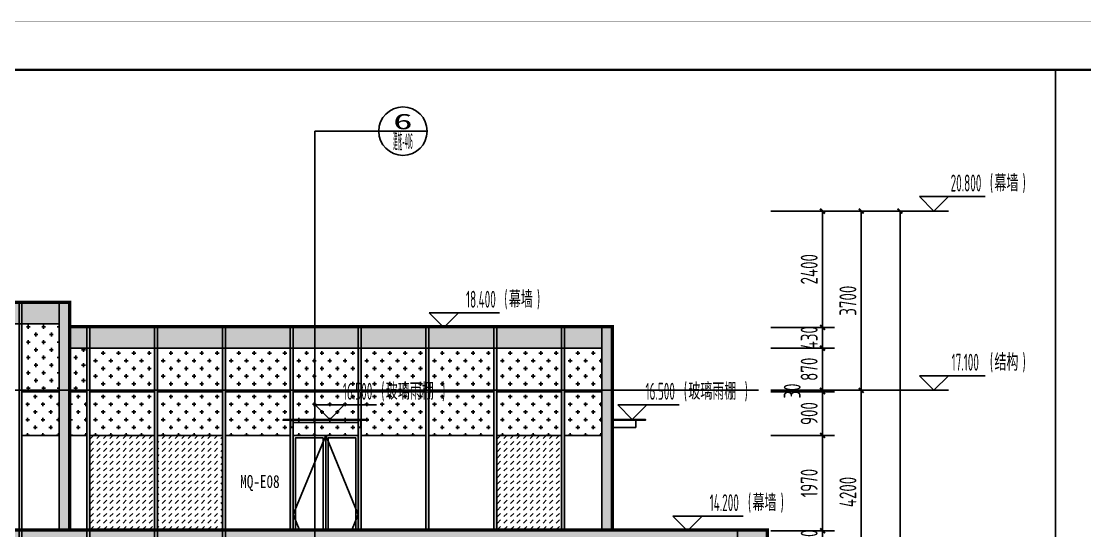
# Model space of a CAD drawing. Extents: x -863035 to 270371, y -8918 to 240488.
# Drawn here: x 182705 to 204656, y 161656 to 172177 of the extents above; entities that cross this region are included whole.
import ezdxf
from ezdxf.enums import TextEntityAlignment as Align
from ezdxf.xclip import XClip

# ---------------------------------------------------------------- set-up
doc = ezdxf.new("R2010")
doc.units = 0
doc.header["$LTSCALE"] = 1000
doc.header["$MEASUREMENT"] = 0
doc.header["$XCLIPFRAME"] = 0
doc.linetypes.add('109-34 轴网$0$L1$0$$AUDIT_BAD_LTYPE1', pattern=[0])
for name, color, linetype in [('00-图签', 7, 'Continuous'), ('01-标注_尺寸', 124, 'Continuous'), ('01-标注_标高', 200, 'Continuous'), ('01-标注_符号', 200, 'Continuous'), ('01-标注_轴线坐标', 132, 'Continuous'), ('02-TEXT_标注', 130, 'Continuous'), ('05-填充_156', 156, 'Continuous'), ('05-填充_18', 18, 'Continuous'), ('A-C_窗', 140, 'Continuous'), ('A-D-玻璃剖线', 130, 'Continuous'), ('D_玻璃', 152, 'Continuous'), ('D_铝板', 181, 'Continuous'), ('E-立面', 255, 'Continuous'), ('E-立面轮廓', 241, 'Continuous')]:
    doc.layers.add(name, color=color, linetype=linetype)
doc.layers.add('04-不打印_辅助线', color=165, linetype='Continuous', plot=False)
doc.styles.add('_TCH_DIM', font='ROS1', dxfattribs={"width": 0.75, "bigfont": 'JD'})
doc.styles.add('_TCH_DIM_T3', font='ROS1', dxfattribs={"width": 0.75, "bigfont": 'JD'})
doc.styles.add('_TCH_LABEL', font='', dxfattribs={"width": 0.75})
doc.styles.add('华文细黑', font='STXIHEI.TTF', dxfattribs={"height": 10})
doc.styles.get('_TCH_LABEL').set_extended_font_data('SimSun')
doc.dimstyles.new('_TCH_ARCH&&100', dxfattribs={"dimtxt": 350, "dimasz": 100, "dimexe": 250, "dimexo": 300, "dimgap": 100, "dimtad": 1, "dimdec": 0, "dimzin": 0, "dimdsep": 46, "dimtxsty": '_TCH_DIM_T3', "dimblk": 'ARCHTICK', "dimcen": 0.09, "dimclrt": 7, "dimazin": 2, "dimtfac": 1, "dimtdec": 0, "dimtix": 1, "dimtmove": 2, "dimatfit": 3, "dimfxl": 0, "dimtolj": 1, "dimtzin": 0, "dimarcsym": 0})
pattern_1 = [(45, (20871.21, -209430.64), (4e-14, 134.70384), [95.25, -95.25])]

# ---------------------------------------------------------------- blocks, each defined once
blk = doc.blocks.new('A$C45C43561')
at = {"layer": 'A-C_窗'}
for points in [[(60, -1000), (60, 2270), (1400, 2270), (1400, -1000)], [(730, 2270), (60, 2270), (60, -1000), (730, -1000)], [(680, 2220), (110, 2220), (110, -950), (680, -950)], [(780, 2220), (1350, 2220), (1350, -950), (780, -950)]]:
    blk.add_lwpolyline(points, close=True, dxfattribs=at)
blk.add_lwpolyline([(730, 2270), (60, 635), (730, -1000), (1400, 635), (730, 2270)], dxfattribs=at)
blk = doc.blocks.new('yp')
at = {"layer": 'D_玻璃'}
blk.add_lwpolyline([(-1610, 168), (150, 168), (150, 150), (-1610, 150)], close=True, dxfattribs=at)
at = {"layer": 'D_铝板'}
blk.add_line((-1400, 100), (-60, 100), dxfattribs=at)
for points in [[(-1460, 150), (-1400, 150), (-1400, 0), (-1460, 0), (-1460, 150)], [(-60, 150), (0, 150), (0, 0), (-60, 0), (-60, 150)]]:
    blk.add_lwpolyline(points, dxfattribs=at)
for points in [[(-1457, 147), (-1403, 147), (-1403, 3), (-1457, 3)], [(-57, 147), (-3, 147), (-3, 3), (-57, 3)]]:
    blk.add_lwpolyline(points, close=True, dxfattribs=at)
blk = doc.blocks.new('*U33')
at = {"layer": 'A-D-玻璃剖线'}
blk.add_lwpolyline([(0, -18), (-700, -18), (-700, 0), (0, 0)], dxfattribs=at)
at = {"layer": 'D_铝板'}
for p, q in [((0, -18), (-500, -18, 0)), ((-500, -168, 0), (-500, -18)), ((0, -168), (-500, -168, 0))]:
    blk.add_line(p, q, dxfattribs=at)
blk = doc.blocks.new('*U26')
at = {"layer": '05-填充_18'}
h = blk.add_hatch(color=256, dxfattribs=at)
h.dxf.hatch_style = 1
h.paths.add_polyline_path([(60, -4390), (0, -4390), (0, 310), (60, 310)])
blk.add_lwpolyline([(60, -4390), (0, -4390), (0, 310), (60, 310)], close=True)
blk = doc.blocks.new('*U28')
at = {"layer": '05-填充_18'}
h = blk.add_hatch(color=256, dxfattribs=at)
h.dxf.hatch_style = 1
h.paths.add_polyline_path([(60, -3890), (0, -3890), (0, 310), (60, 310)])
blk.add_lwpolyline([(60, -3890), (0, -3890), (0, 310), (60, 310)], close=True)
blk = doc.blocks.new('*U25')
at = {"layer": '05-填充_18'}
h = blk.add_hatch(color=256, dxfattribs=at)
h.dxf.hatch_style = 1
h.paths.add_polyline_path([(60, -10350), (0, -10350), (0, 310), (60, 310)])
blk.add_lwpolyline([(60, -10350), (0, -10350), (0, 310), (60, 310)], close=True)
blk = doc.blocks.new('_ArchTick')
at = {"color": 0, "linetype": 'ByBlock', "const_width": 0.4}
blk.add_lwpolyline([(-0.5, -0.5), (0.5, 0.5)], dxfattribs=at)
blk = doc.blocks.new('*D2361')
at = {"layer": '01-标注_轴线坐标', "color": 0, "lineweight": -2, "transparency": 16777216}
for p, q in [((51695, -2918), (53008, -2918)), ((52758, -6618), (52758, -2918)), ((51695, -6618), (53008, -6618))]:
    blk.add_line(p, q, dxfattribs=at)
at = {"layer": 'Defpoints', "color": 0, "transparency": 16777216}
for p in [(51395, -2918), (52758, -2918), (51395, -6618)]:
    blk.add_point(p, dxfattribs=at)
at = {"layer": '01-标注_轴线坐标', "color": 0, "lineweight": -2, "transparency": 16777216, "xscale": 100, "yscale": 100, "zscale": 100}
for p, rotation in [((52758, -2918), 90), ((52758, -6618), 270)]:
    blk.add_blockref('_ArchTick', p, dxfattribs=dict(at, rotation=rotation))
at = {"layer": '01-标注_轴线坐标', "color": 7, "transparency": 16777216, "insert": (52483, -4768), "char_height": 350, "attachment_point": 5, "rotation": 90, "style": '_TCH_DIM_T3'}
blk.add_mtext('\\A1;3700', dxfattribs=at)
blk = doc.blocks.new('*D2362')
at = {"layer": '01-标注_轴线坐标', "color": 0, "lineweight": -2, "transparency": 16777216}
for p, q in [((51695, -6618), (53008, -6618)), ((52758, -10818), (52758, -6618)), ((51695, -10818), (53008, -10818))]:
    blk.add_line(p, q, dxfattribs=at)
at = {"layer": 'Defpoints', "color": 0, "transparency": 16777216}
for p in [(51395, -6618), (52758, -6618), (51395, -10818)]:
    blk.add_point(p, dxfattribs=at)
at = {"layer": '01-标注_轴线坐标', "color": 0, "lineweight": -2, "transparency": 16777216, "xscale": 100, "yscale": 100, "zscale": 100}
for p, rotation in [((52758, -6618), 90), ((52758, -10818), 270)]:
    blk.add_blockref('_ArchTick', p, dxfattribs=dict(at, rotation=rotation))
at = {"layer": '01-标注_轴线坐标', "color": 7, "transparency": 16777216, "insert": (52483, -8718), "char_height": 350, "attachment_point": 5, "rotation": 90, "style": '_TCH_DIM_T3'}
blk.add_mtext('\\A1;4200', dxfattribs=at)
blk = doc.blocks.new('*D2367')
at = {"layer": '01-标注_轴线坐标', "color": 0, "lineweight": -2, "transparency": 16777216}
for p, q in [((51195, -2918), (53808, -2918)), ((53558, -23818), (53558, -2918)), ((51195, -23818), (53808, -23818))]:
    blk.add_line(p, q, dxfattribs=at)
at = {"layer": 'Defpoints', "color": 0, "transparency": 16777216}
for p in [(50895, -2918), (53558, -2918), (50895, -23818)]:
    blk.add_point(p, dxfattribs=at)
at = {"layer": '01-标注_轴线坐标', "color": 0, "lineweight": -2, "transparency": 16777216, "xscale": 100, "yscale": 100, "zscale": 100}
for p, rotation in [((53558, -2918), 90), ((53558, -23818), 270)]:
    blk.add_blockref('_ArchTick', p, dxfattribs=dict(at, rotation=rotation))
at = {"layer": '01-标注_轴线坐标', "color": 7, "transparency": 16777216, "insert": (53283, -13368), "char_height": 350, "attachment_point": 5, "rotation": 90, "style": '_TCH_DIM_T3'}
blk.add_mtext('\\A1;20900', dxfattribs=at)
blk = doc.blocks.new('图框-A1+1-4')
for points, const_width in [([(0, 0), (1051, 0), (1051, 594), (0, 594)], 0.05), ([(976, 584), (25, 584), (25, 10), (976, 10)], 0.5)]:
    blk.add_lwpolyline(points, close=True, dxfattribs=dict(const_width=const_width))
at = {"const_width": 0.05}
blk.add_lwpolyline([(525.5, 594), (525.5, 592)], dxfattribs=at)
blk = doc.blocks.new('*D1755')
at = {"layer": '01-标注_尺寸', "color": 0, "lineweight": -2, "transparency": 16777216}
for p, q in [((198180, 168256), (199493, 168256)), ((199243, 165856), (199243, 168256)), ((198180, 165856), (199493, 165856))]:
    blk.add_line(p, q, dxfattribs=at)
at = {"layer": 'Defpoints', "color": 0, "transparency": 16777216}
for p in [(197880, 168256), (199243, 168256), (197880, 165856)]:
    blk.add_point(p, dxfattribs=at)
at = {"layer": '01-标注_尺寸', "color": 0, "lineweight": -2, "transparency": 16777216, "xscale": 100, "yscale": 100, "zscale": 100}
for p, rotation in [((199243, 168256), 90), ((199243, 165856), 270)]:
    blk.add_blockref('_ArchTick', p, dxfattribs=dict(at, rotation=rotation))
at = {"layer": '01-标注_尺寸', "color": 7, "transparency": 16777216, "insert": (198968, 167056), "char_height": 350, "attachment_point": 5, "rotation": 90, "style": '_TCH_DIM_T3'}
blk.add_mtext('\\A1;2400', dxfattribs=at)
blk = doc.blocks.new('*D1756')
at = {"layer": '01-标注_尺寸', "color": 0, "lineweight": -2, "transparency": 16777216}
for p, q in [((199243, 165856), (199243, 165956)), ((198180, 165856), (199493, 165856)), ((199243, 165426), (199243, 165856)), ((198180, 165426), (199493, 165426)), ((199243, 165426), (199243, 165326))]:
    blk.add_line(p, q, dxfattribs=at)
at = {"layer": 'Defpoints', "color": 0, "transparency": 16777216}
for p in [(197880, 165856), (199243, 165856), (197880, 165426)]:
    blk.add_point(p, dxfattribs=at)
at = {"layer": '01-标注_尺寸', "color": 0, "lineweight": -2, "transparency": 16777216, "xscale": 100, "yscale": 100, "zscale": 100}
for p, rotation in [((199243, 165856), 270), ((199243, 165426), 90)]:
    blk.add_blockref('_ArchTick', p, dxfattribs=dict(at, rotation=rotation))
at = {"layer": '01-标注_尺寸', "color": 7, "transparency": 16777216, "insert": (198968, 165641), "char_height": 350, "attachment_point": 5, "rotation": 90, "style": '_TCH_DIM_T3'}
blk.add_mtext('\\A1;430', dxfattribs=at)
blk = doc.blocks.new('*D1757')
at = {"layer": '01-标注_尺寸', "color": 0, "lineweight": -2, "transparency": 16777216}
for p, q in [((198180, 165426), (199493, 165426)), ((199243, 164556), (199243, 165426)), ((198180, 164556), (199493, 164556))]:
    blk.add_line(p, q, dxfattribs=at)
at = {"layer": 'Defpoints', "color": 0, "transparency": 16777216}
for p in [(197880, 165426), (199243, 165426), (197880, 164556)]:
    blk.add_point(p, dxfattribs=at)
at = {"layer": '01-标注_尺寸', "color": 0, "lineweight": -2, "transparency": 16777216, "xscale": 100, "yscale": 100, "zscale": 100}
for p, rotation in [((199243, 165426), 90), ((199243, 164556), 270)]:
    blk.add_blockref('_ArchTick', p, dxfattribs=dict(at, rotation=rotation))
at = {"layer": '01-标注_尺寸', "color": 7, "transparency": 16777216, "insert": (198968, 164991), "char_height": 350, "attachment_point": 5, "rotation": 90, "style": '_TCH_DIM_T3'}
blk.add_mtext('\\A1;870', dxfattribs=at)
blk = doc.blocks.new('*D1758')
at = {"layer": '01-标注_尺寸', "color": 0, "lineweight": -2, "transparency": 16777216}
for p, q in [((199243, 164556), (199243, 164656)), ((198180, 164556), (199493, 164556)), ((198180, 164526), (199493, 164526)), ((199243, 164526), (199243, 164556)), ((199243, 164526), (199243, 164426))]:
    blk.add_line(p, q, dxfattribs=at)
at = {"layer": 'Defpoints', "color": 0, "transparency": 16777216}
for p in [(197880, 164556), (197880, 164526), (199243, 164556)]:
    blk.add_point(p, dxfattribs=at)
at = {"layer": '01-标注_尺寸', "color": 0, "lineweight": -2, "transparency": 16777216, "xscale": 100, "yscale": 100, "zscale": 100}
for p, rotation in [((199243, 164556), 270), ((199243, 164526), 90)]:
    blk.add_blockref('_ArchTick', p, dxfattribs=dict(at, rotation=rotation))
at = {"layer": '01-标注_尺寸', "color": 7, "transparency": 16777216, "insert": (198618, 164541), "char_height": 350, "attachment_point": 5, "rotation": 90, "style": '_TCH_DIM_T3'}
blk.add_mtext('\\A1;30', dxfattribs=at)
blk = doc.blocks.new('*D1759')
at = {"layer": '01-标注_尺寸', "color": 0, "lineweight": -2, "transparency": 16777216}
for p, q in [((198180, 164526), (199493, 164526)), ((199243, 163626), (199243, 164526)), ((198180, 163626), (199493, 163626))]:
    blk.add_line(p, q, dxfattribs=at)
at = {"layer": 'Defpoints', "color": 0, "transparency": 16777216}
for p in [(197880, 164526), (199243, 164526), (197880, 163626)]:
    blk.add_point(p, dxfattribs=at)
at = {"layer": '01-标注_尺寸', "color": 0, "lineweight": -2, "transparency": 16777216, "xscale": 100, "yscale": 100, "zscale": 100}
for p, rotation in [((199243, 164526), 90), ((199243, 163626), 270)]:
    blk.add_blockref('_ArchTick', p, dxfattribs=dict(at, rotation=rotation))
at = {"layer": '01-标注_尺寸', "color": 7, "transparency": 16777216, "insert": (198968, 164076), "char_height": 350, "attachment_point": 5, "rotation": 90, "style": '_TCH_DIM_T3'}
blk.add_mtext('\\A1;900', dxfattribs=at)
blk = doc.blocks.new('*D1760')
at = {"layer": '01-标注_尺寸', "color": 0, "lineweight": -2, "transparency": 16777216}
for p, q in [((198180, 163626), (199493, 163626)), ((199243, 161656), (199243, 163626)), ((198180, 161656), (199493, 161656))]:
    blk.add_line(p, q, dxfattribs=at)
at = {"layer": 'Defpoints', "color": 0, "transparency": 16777216}
for p in [(197880, 163626), (199243, 163626), (197880, 161656)]:
    blk.add_point(p, dxfattribs=at)
at = {"layer": '01-标注_尺寸', "color": 0, "lineweight": -2, "transparency": 16777216, "xscale": 100, "yscale": 100, "zscale": 100}
for p, rotation in [((199243, 163626), 90), ((199243, 161656), 270)]:
    blk.add_blockref('_ArchTick', p, dxfattribs=dict(at, rotation=rotation))
at = {"layer": '01-标注_尺寸', "color": 7, "transparency": 16777216, "insert": (198968, 162641), "char_height": 350, "attachment_point": 5, "rotation": 90, "style": '_TCH_DIM_T3'}
blk.add_mtext('\\A1;1970', dxfattribs=at)
blk = doc.blocks.new('*D1761')
at = {"layer": '01-标注_尺寸', "color": 0, "lineweight": -2, "transparency": 16777216}
for p, q in [((198180, 161656), (199493, 161656)), ((199243, 161656), (199243, 161756)), ((199243, 161226), (199243, 161656)), ((198180, 161226), (199493, 161226)), ((199243, 161226), (199243, 161126))]:
    blk.add_line(p, q, dxfattribs=at)
at = {"layer": 'Defpoints', "color": 0, "transparency": 16777216}
for p in [(197880, 161656), (199243, 161656), (197880, 161226)]:
    blk.add_point(p, dxfattribs=at)
at = {"layer": '01-标注_尺寸', "color": 0, "lineweight": -2, "transparency": 16777216, "xscale": 100, "yscale": 100, "zscale": 100}
for p, rotation in [((199243, 161656), 270), ((199243, 161226), 90)]:
    blk.add_blockref('_ArchTick', p, dxfattribs=dict(at, rotation=rotation))
at = {"layer": '01-标注_尺寸', "color": 7, "transparency": 16777216, "insert": (198968, 161441), "char_height": 350, "attachment_point": 5, "rotation": 90, "style": '_TCH_DIM_T3'}
blk.add_mtext('\\A1;430', dxfattribs=at)
blk = doc.blocks.new('hgrsjhytd')
at = {"layer": '05-填充_156'}
h = blk.add_hatch(dxfattribs=at)
h.set_pattern_fill('CROSS', color=136, scale=100, angle=-90)
h.set_pattern_definition([(360, (12471.21, -217830.64), (158.75, 158.75), [79.375, -238.125]), (90, (12510.9, -217870.32), (-158.75, 158.75), [79.375, -238.125])])
h.paths.add_polyline_path([(36203.9, -5248.3), (35433.9, -5248.3), (35433.9, -6618.3), (36203.9, -6618.3)])
h = blk.add_hatch(dxfattribs=at)
h.set_pattern_fill('CROSS', color=136, scale=100, angle=-90)
h.set_pattern_definition([(360, (-4328.79, -217830.64), (158.75, 158.75), [79.375, -238.125]), (90, (-4289.1, -217870.32), (-158.75, 158.75), [79.375, -238.125])])
h.paths.add_polyline_path([(36773.9, -5748.3), (36403.9, -5748.3), (36403.9, -6618.3), (36773.9, -6618.3)])
h = blk.add_hatch(dxfattribs=at)
h.set_pattern_fill('CROSS', color=136, scale=100, angle=-90)
h.set_pattern_definition([(360, (22271.21, -208530.64), (158.75, 158.75), [79.375, -238.125]), (90, (22310.9, -208570.32), (-158.75, 158.75), [79.375, -238.125])])
h.paths.add_polyline_path([(38173.9, -5748.3), (36833.9, -5748.3), (36833.9, -6648.3), (38173.9, -6648.3)])
h = blk.add_hatch(dxfattribs=at)
h.set_pattern_fill('CROSS', color=136, scale=100, angle=-90)
h.set_pattern_definition([(360, (23671.21, -208530.64), (158.75, 158.75), [79.375, -238.125]), (90, (23710.9, -208570.32), (-158.75, 158.75), [79.375, -238.125])])
h.paths.add_polyline_path([(39573.9, -5748.3), (38233.9, -5748.3), (38233.9, -6648.3), (39573.9, -6648.3)])
h = blk.add_hatch(dxfattribs=at)
h.set_pattern_fill('CROSS', color=136, scale=100, angle=-90)
h.set_pattern_definition([(360, (25071.21, -208530.64), (158.75, 158.75), [79.375, -238.125]), (90, (25110.9, -208570.32), (-158.75, 158.75), [79.375, -238.125])])
h.paths.add_polyline_path([(40973.9, -5748.3), (39633.9, -5748.3), (39633.9, -6648.3), (40973.9, -6648.3)])
h = blk.add_hatch(dxfattribs=at)
h.set_pattern_fill('CROSS', color=136, scale=100, angle=-90)
h.set_pattern_definition([(360, (26471.21, -208530.64), (158.75, 158.75), [79.375, -238.125]), (90, (26510.9, -208570.32), (-158.75, 158.75), [79.375, -238.125])])
h.paths.add_polyline_path([(42373.9, -5748.3), (41033.9, -5748.3), (41033.9, -6648.3), (42373.9, -6648.3)])
h = blk.add_hatch(dxfattribs=at)
h.set_pattern_fill('CROSS', color=136, scale=100, angle=-90)
h.set_pattern_definition([(360, (27871.21, -208530.64), (158.75, 158.75), [79.375, -238.125]), (90, (27910.9, -208570.32), (-158.75, 158.75), [79.375, -238.125])])
h.paths.add_polyline_path([(43773.9, -5748.3), (42433.9, -5748.3), (42433.9, -6648.3), (43773.9, -6648.3)])
h = blk.add_hatch(dxfattribs=at)
h.set_pattern_fill('CROSS', color=136, scale=100, angle=-90)
h.set_pattern_definition([(360, (29271.21, -208530.64), (158.75, 158.75), [79.375, -238.125]), (90, (29310.9, -208570.32), (-158.75, 158.75), [79.375, -238.125])])
h.paths.add_polyline_path([(45173.9, -5748.3), (43833.9, -5748.3), (43833.9, -6648.3), (45173.9, -6648.3)])
h = blk.add_hatch(dxfattribs=at)
h.set_pattern_fill('CROSS', color=136, scale=100, angle=-90)
h.set_pattern_definition([(360, (30671.21, -208530.64), (158.75, 158.75), [79.375, -238.125]), (90, (30710.9, -208570.32), (-158.75, 158.75), [79.375, -238.125])])
h.paths.add_polyline_path([(46573.9, -5748.3), (45233.9, -5748.3), (45233.9, -6648.3), (46573.9, -6648.3)])
h = blk.add_hatch(dxfattribs=at)
h.set_pattern_fill('CROSS', color=136, scale=100, angle=-90)
h.set_pattern_definition([(360, (32071.21, -208530.64), (158.75, 158.75), [79.375, -238.125]), (90, (32110.9, -208570.32), (-158.75, 158.75), [79.375, -238.125])])
h.paths.add_polyline_path([(47403.9, -5748.3), (46633.9, -5748.3), (46633.9, -6648.3), (47403.9, -6648.3)])
h = blk.add_hatch(dxfattribs=at)
h.set_pattern_fill('CROSS', color=136, scale=100, angle=-90)
h.set_pattern_definition([(360, (20871.21, -209430.64), (158.75, 158.75), [79.375, -238.125]), (90, (20910.9, -209470.32), (-158.75, 158.75), [79.375, -238.125])])
h.paths.add_polyline_path([(36203.9, -6648.3), (35433.9, -6648.3), (35433.9, -7548.3), (36203.9, -7548.3)])
h = blk.add_hatch(dxfattribs=at)
h.set_pattern_fill('CROSS', color=136, scale=100, angle=-90)
h.set_pattern_definition([(360, (21441.21, -209430.64), (158.75, 158.75), [79.375, -238.125]), (90, (21480.9, -209470.32), (-158.75, 158.75), [79.375, -238.125])])
h.paths.add_polyline_path([(36773.9, -6648.3), (36403.9, -6648.3), (36403.9, -7548.3), (36773.9, -7548.3)])
h = blk.add_hatch(dxfattribs=at)
h.set_pattern_fill('CROSS', color=136, scale=100, angle=-90)
h.set_pattern_definition([(360, (22271.21, -209430.64), (158.75, 158.75), [79.375, -238.125]), (90, (22310.9, -209470.32), (-158.75, 158.75), [79.375, -238.125])])
h.paths.add_polyline_path([(38173.9, -6648.3), (36833.9, -6648.3), (36833.9, -7548.3), (38173.9, -7548.3)])
h = blk.add_hatch(dxfattribs=at)
h.set_pattern_fill('CROSS', color=136, scale=100, angle=-90)
h.set_pattern_definition([(360, (23671.21, -209430.64), (158.75, 158.75), [79.375, -238.125]), (90, (23710.9, -209470.32), (-158.75, 158.75), [79.375, -238.125])])
h.paths.add_polyline_path([(39573.9, -6648.3), (38233.9, -6648.3), (38233.9, -7548.3), (39573.9, -7548.3)])
h = blk.add_hatch(dxfattribs=at)
h.set_pattern_fill('CROSS', color=136, scale=100, angle=-90)
h.set_pattern_definition([(360, (25071.21, -209430.64), (158.75, 158.75), [79.375, -238.125]), (90, (25110.9, -209470.32), (-158.75, 158.75), [79.375, -238.125])])
h.paths.add_polyline_path([(40973.9, -6648.3), (39633.9, -6648.3), (39633.9, -7548.3), (40973.9, -7548.3)])
h = blk.add_hatch(dxfattribs=at)
h.set_pattern_fill('CROSS', color=136, scale=100, angle=-90)
h.set_pattern_definition([(360, (26471.21, -209430.64), (158.75, 158.75), [79.375, -238.125]), (90, (26510.9, -209470.32), (-158.75, 158.75), [79.375, -238.125])])
h.paths.add_polyline_path([(42373.9, -6648.3), (41033.9, -6648.3), (41033.9, -7548.3), (42373.9, -7548.3)])
h = blk.add_hatch(dxfattribs=at)
h.set_pattern_fill('CROSS', color=136, scale=100, angle=-90)
h.set_pattern_definition([(360, (27871.21, -209430.64), (158.75, 158.75), [79.375, -238.125]), (90, (27910.9, -209470.32), (-158.75, 158.75), [79.375, -238.125])])
h.paths.add_polyline_path([(43773.9, -6648.3), (42433.9, -6648.3), (42433.9, -7548.3), (43773.9, -7548.3)])
h = blk.add_hatch(dxfattribs=at)
h.set_pattern_fill('CROSS', color=136, scale=100, angle=-90)
h.set_pattern_definition([(360, (29271.21, -209430.64), (158.75, 158.75), [79.375, -238.125]), (90, (29310.9, -209470.32), (-158.75, 158.75), [79.375, -238.125])])
h.paths.add_polyline_path([(45173.9, -6648.3), (43833.9, -6648.3), (43833.9, -7548.3), (45173.9, -7548.3)])
h = blk.add_hatch(dxfattribs=at)
h.set_pattern_fill('CROSS', color=136, scale=100, angle=-90)
h.set_pattern_definition([(360, (30671.21, -209430.64), (158.75, 158.75), [79.375, -238.125]), (90, (30710.9, -209470.32), (-158.75, 158.75), [79.375, -238.125])])
h.paths.add_polyline_path([(46573.9, -6648.3), (45233.9, -6648.3), (45233.9, -7548.3), (46573.9, -7548.3)])
h = blk.add_hatch(dxfattribs=at)
h.set_pattern_fill('CROSS', color=136, scale=100, angle=-90)
h.set_pattern_definition([(360, (32071.21, -209430.64), (158.75, 158.75), [79.375, -238.125]), (90, (32110.9, -209470.32), (-158.75, 158.75), [79.375, -238.125])])
h.paths.add_polyline_path([(47403.9, -6648.3), (46633.9, -6648.3), (46633.9, -7548.3), (47403.9, -7548.3)])
h = blk.add_hatch(dxfattribs=at)
h.set_pattern_fill('DASH', color=256, scale=100, angle=-45)
h.set_pattern_definition(pattern_1)
h.paths.add_polyline_path([(38173.9, -7548.3), (36833.9, -7548.3), (36833.9, -9518.3), (38173.9, -9518.3)])
h = blk.add_hatch(dxfattribs=at)
h.set_pattern_fill('DASH', color=256, scale=100, angle=-45)
h.set_pattern_definition(pattern_1)
h.paths.add_polyline_path([(39573.9, -7548.3), (38233.9, -7548.3), (38233.9, -9518.3), (39573.9, -9518.3)])
h = blk.add_hatch(dxfattribs=at)
h.set_pattern_fill('DASH', color=256, scale=100, angle=-45)
h.set_pattern_definition([(45, (29271.21, -209430.64), (4e-14, 134.70384), [95.25, -95.25])])
h.paths.add_polyline_path([(46573.9, -7548.3), (45233.9, -7548.3), (45233.9, -9518.3), (46573.9, -9518.3)])
at = {"layer": '05-填充_18'}
h = blk.add_hatch(color=256, dxfattribs=at)
h.dxf.hatch_style = 1
h.paths.add_polyline_path([(36203.9, -5248.3), (36203.9, -4818.3), (17803.9, -4818.3), (17803.9, -5248.3)])
h = blk.add_hatch(color=256, dxfattribs=at)
h.dxf.hatch_style = 1
h.paths.add_polyline_path([(36203.9, -9518.3), (36403.9, -9518.3), (36403.9, -4818.3), (36203.9, -4818.3)])
h = blk.add_hatch(color=256, dxfattribs=at)
h.dxf.hatch_style = 1
h.paths.add_polyline_path([(36403.9, -5318.3), (36403.9, -5748.3), (47403.9, -5748.3), (47403.9, -5318.3)])
h = blk.add_hatch(color=256, dxfattribs=at)
h.dxf.hatch_style = 1
h.paths.add_polyline_path([(47603.9, -5318.3), (47403.9, -5318.3), (47403.9, -9518.3), (47603.9, -9518.3)])
h = blk.add_hatch(color=256, dxfattribs=at)
h.dxf.hatch_style = 1
h.paths.add_polyline_path([(50203.9, -9948.3), (50203.9, -9518.3), (29003.9, -9518.3), (29003.9, -9948.3)])
h = blk.add_hatch(color=256, dxfattribs=at)
h.dxf.hatch_style = 1
h.paths.add_polyline_path([(50803.9, -9518.3), (50203.9, -9518.3), (50203.9, -20178.3), (50803.9, -20178.3)])
at = {"layer": '01-标注_标高'}
for p, q in [((54258.3, -2918.3), (53958.3, -2618.3)), ((53958.3, -2618.3), (55314.8, -2618.3)), ((54258.3, -2918.3), (54558.3, -2618.3)), ((52758.3, -2918.3), (54558.3, -2918.3)), ((44142.5, -5318.3), (43842.5, -5018.3)), ((43842.5, -5018.3), (45292.5, -5018.3)), ((44142.5, -5318.3), (44442.5, -5018.3)), ((54258.3, -6618.3), (53958.3, -6318.3)), ((53958.3, -6318.3), (55314.8, -6318.3)), ((54258.3, -6618.3), (54558.3, -6318.3)), ((52758.3, -6618.3), (54558.3, -6618.3)), ((41786.7, -7218.3), (41486.7, -6918.3)), ((41486.7, -6918.3), (42752.7, -6918.3)), ((41786.7, -7218.3), (42086.7, -6918.3)), ((48031.8, -7218.3), (47731.8, -6918.3)), ((47731.8, -6918.3), (48997.8, -6918.3)), ((48031.8, -7218.3), (48331.8, -6918.3)), ((49171.3, -9518.3), (48871.3, -9218.3)), ((48871.3, -9218.3), (50321.3, -9218.3)), ((49171.3, -9518.3), (49471.3, -9218.3))]:
    blk.add_line(p, q, dxfattribs=at)
at = {"layer": '04-不打印_辅助线'}
blk.add_lwpolyline([(5587.2, -6618.3), (50637.1, -6618.3)], dxfattribs=at)
at = {"layer": 'A-C_窗'}
for points in [[(35433.9, -6648.3), (36203.9, -6648.3)], [(36403.9, -6648.3), (36773.9, -6648.3)], [(36833.9, -6648.3), (38173.9, -6648.3)], [(38233.9, -6648.3), (39573.9, -6648.3)], [(39633.9, -6648.3), (40973.9, -6648.3)], [(41033.9, -6648.3), (42373.9, -6648.3)], [(42433.9, -6648.3), (43773.9, -6648.3)], [(43833.9, -6648.3), (45173.9, -6648.3)], [(45233.9, -6648.3), (46573.9, -6648.3)], [(46633.9, -6648.3), (47403.9, -6648.3)], [(35433.9, -7548.3), (36203.9, -7548.3)], [(36403.9, -7548.3), (36773.9, -7548.3)], [(36833.9, -7548.3), (38173.9, -7548.3)], [(38233.9, -7548.3), (39573.9, -7548.3)], [(39633.9, -7548.3), (40973.9, -7548.3)], [(41033.9, -7548.3), (42373.9, -7548.3)], [(42433.9, -7548.3), (43773.9, -7548.3)], [(43833.9, -7548.3), (45173.9, -7548.3)], [(45233.9, -7548.3), (46573.9, -7548.3)], [(46633.9, -7548.3), (47403.9, -7548.3)]]:
    blk.add_lwpolyline(points, dxfattribs=at)
at = {"layer": 'E-立面', "linetype": '109-34 轴网$0$L1$0$$AUDIT_BAD_LTYPE1'}
for points in [[(29003.9, -9518.3), (50803.9, -9518.3), (50803.9, -20178.3), (7803.9, -20178.3), (7803.9, -4818.3), (14363.9, -4818.3)], [(36403.9, -9518.3), (36403.9, -4818.3), (17603.9, -4818.3), (17603.9, -20178.3)], [(36203.9, -4818.3), (36203.9, -9518.3)], [(17803.9, -5248.3), (36203.9, -5248.3)], [(36403.9, -5318.3), (47603.9, -5318.3), (47603.9, -9518.3)], [(47403.9, -5318.3), (47403.9, -9518.3)], [(36403.9, -5748.3), (47403.9, -5748.3)], [(50203.9, -9518.3), (50203.9, -20178.3)]]:
    blk.add_lwpolyline(points, dxfattribs=at)
at = {"layer": 'E-立面轮廓', "const_width": 50}
for points in [[(28978.9, -20178.3), (28978.9, -9493.3), (50828.9, -9493.3), (50828.9, -20203.3), (7778.9, -20203.3), (7778.9, -4793.3), (14388.9, -4793.3), (14388.9, -5293.3)], [(36428.9, -9518.3), (36428.9, -4793.3), (17578.9, -4793.3), (17578.9, -20178.3)], [(36403.9, -5293.3), (47628.9, -5293.3), (47628.9, -9518.3)]]:
    blk.add_lwpolyline(points, dxfattribs=at)
at = {"layer": '00-图签', "xscale": -1}
blk.add_blockref('*U33', (47603.9, -7218.3), dxfattribs=at)
at = {"layer": 'A-C_窗'}
ref = blk.add_blockref('A$C45C43561', (40973.9, -9818.3), dxfattribs=at)
XClip(ref).set_block_clipping_path([(60, 300), (1400, 2270)])
at = {"layer": 'D_铝板'}
for name, p in [('*U26', (35373.9, -5128.2)), ('*U28', (36773.9, -5628.2)), ('*U28', (38173.9, -5628.2)), ('*U28', (39573.9, -5628.2)), ('*U28', (40973.9, -5628.2)), ('*U28', (42373.9, -5628.2)), ('*U28', (43773.9, -5628.2)), ('*U28', (45173.9, -5628.2)), ('*U28', (46573.9, -5628.2)), ('*U25', (35373.9, -9828.2)), ('*U25', (36773.9, -9828.2)), ('*U25', (38173.9, -9828.2)), ('*U25', (39573.9, -9828.2))]:
    blk.add_blockref(name, p, dxfattribs=at)
at = {"layer": 'E-立面'}
blk.add_blockref('yp', (42433.9, -7385.8), dxfattribs=at)
at = {"layer": '02-TEXT_标注', "style": '_TCH_DIM'}
for s, height, width, p in [('20.800', 350, 0.5625, (54602.3, -2513.3)), ('(', 350, 0.5625, (55414.8, -2513.3)), ('幕墙', 347.29, 0.75, (55506.7, -2513.3)), (')', 350, 0.5625, (56088.7, -2513.3)), ('18.400', 350, 0.5625, (44599.7, -4913.3)), ('(', 350, 0.5625, (45392.5, -4913.3)), ('幕墙', 347.29, 0.75, (45484.4, -4913.3)), (')', 350, 0.5625, (46066.4, -4913.3)), ('17.100', 350, 0.5625, (54622, -6213.3)), ('(', 350, 0.5625, (55414.8, -6213.3)), ('结构', 347.29, 0.75, (55506.7, -6213.3)), (')', 350, 0.5625, (56088.7, -6213.3)), ('16.500', 350, 0.5625, (42059.8, -6813.3)), ('(', 350, 0.5625, (42852.7, -6813.3)), ('玻璃雨棚', 347.29, 0.75, (42944.5, -6813.3)), (')', 350, 0.5625, (44108.5, -6813.3)), ('16.500', 350, 0.5625, (48305, -6813.3)), ('(', 350, 0.5625, (49097.8, -6813.3)), ('玻璃雨棚', 347.29, 0.75, (49189.7, -6813.3)), (')', 350, 0.5625, (50353.7, -6813.3)), ('14.200', 350, 0.5625, (49628.4, -9113.3)), ('(', 350, 0.5625, (50421.3, -9113.3)), ('幕墙', 347.29, 0.75, (50513.1, -9113.3)), (')', 350, 0.5625, (51095.1, -9113.3))]:
    blk.add_text(s, height=height, dxfattribs=dict(at, width=width)).set_placement(p)
at = {"layer": '01-标注_轴线坐标'}
for p1, p2, distance, picture, middle in [((50895.3, -23818.3), (50895.3, -2918.3), -2663, '*D2367', (53283.3, -13368.3)), ((51395.3, -6618.3), (51395.3, -2918.3), -1363, '*D2361', (52483.3, -4768.3)), ((51395.3, -10818.3), (51395.3, -6618.3), -1363, '*D2362', (52483.3, -8718.3))]:
    dim = blk.add_aligned_dim(p1=p1, p2=p2, distance=distance, dimstyle='_TCH_ARCH&&100', dxfattribs=at)
    dim.commit()
    dim.dimension.update_dxf_attribs({"geometry": picture, "text_midpoint": middle})

msp = doc.modelspace()

# ---------------------------------------------------------------- linework, layer by layer
at = {"layer": '01-标注_符号'}
for p in [(188765.6, 169906.7), (191083, 169906.7)]:
    msp.add_line(p, (190083, 169906.7), dxfattribs=at)
at = {"layer": '04-不打印_辅助线'}
for points in [[(147284.7, 143674.5), (204055.1, 143674.5), (204055.1, 171174.5), (147284.7, 171174.5)], [(229685, 171174.5), (204055.1, 171174.5), (204055.1, 143892.3), (229685, 143892.3)]]:
    msp.add_lwpolyline(points, close=True, dxfattribs=at)

# ---------------------------------------------------------------- texts
at = {"layer": '02-TEXT_标注', "style": '华文细黑'}
for s, height, width, p, p2 in [('6', 322, 1.685469, (190381.8, 169947), (190784.3, 169947)), ('建施-406', 321.99, 0.233788, (190381.8, 169544.5), (190784.3, 169544.5))]:
    msp.add_text(s, height=height, dxfattribs=dict(at, width=width)).set_placement(p, p2, align=Align.FIT)

# ---------------------------------------------------------------- next in the draw order: block references
msp.add_blockref('hgrsjhytd', (147284.7, 171174.5))

# ---------------------------------------------------------------- next in the draw order: linework, layer by layer
at = {"layer": '01-标注_符号'}
msp.add_line((188765.6, 146923), (188765.6, 169906.7), dxfattribs=at)
msp.add_circle((190583, 169906.7), 500, dxfattribs=at)

# ---------------------------------------------------------------- next in the draw order: block references
at = {"xscale": 100, "yscale": 100, "zscale": 100}
msp.add_blockref('图框-A1+1-4', (144784.7, 112774.5), dxfattribs=at)

# ---------------------------------------------------------------- next in the draw order: texts
at = {"layer": '01-标注_符号', "color": 7, "style": '_TCH_LABEL', "width": 0.75}
msp.add_text('MQ-E08', height=265.82, dxfattribs=at).set_placement((187224.2, 162540.7))

# ---------------------------------------------------------------- next in the draw order: dimensions: what is measured, and where the dimension line sits
at = {"layer": '01-标注_尺寸'}
for p1, p2, picture, middle in [((197880, 165856.2), (197880, 168256.2), '*D1755', (198967.9, 167056.2)), ((197880, 165426.2), (197880, 165856.2), '*D1756', (198967.9, 165641.2)), ((197880, 164556.2), (197880, 165426.2), '*D1757', (198967.9, 164991.2)), ((197880, 163626.2), (197880, 164526.2), '*D1759', (198967.9, 164076.2)), ((197880, 161656.2), (197880, 163626.2), '*D1760', (198967.9, 162641.2)), ((197880, 161226.2), (197880, 161656.2), '*D1761', (198967.9, 161441.2))]:
    dim = msp.add_aligned_dim(p1=p1, p2=p2, distance=-1363, dimstyle='_TCH_ARCH&&100', dxfattribs=at)
    dim.commit()
    dim.dimension.update_dxf_attribs({"geometry": picture, "text_midpoint": middle})
dim = msp.add_linear_dim(base=(199242.9, 164556.2), p1=(197880, 164526.2), p2=(197880, 164556.2), angle=90, dimstyle='_TCH_ARCH&&100', dxfattribs=at)
dim.commit()
dim.dimension.update_dxf_attribs({"geometry": '*D1758', "text_midpoint": (198617.9, 164541.2), "dimtype": 161})

doc.saveas('drawing.dxf')
